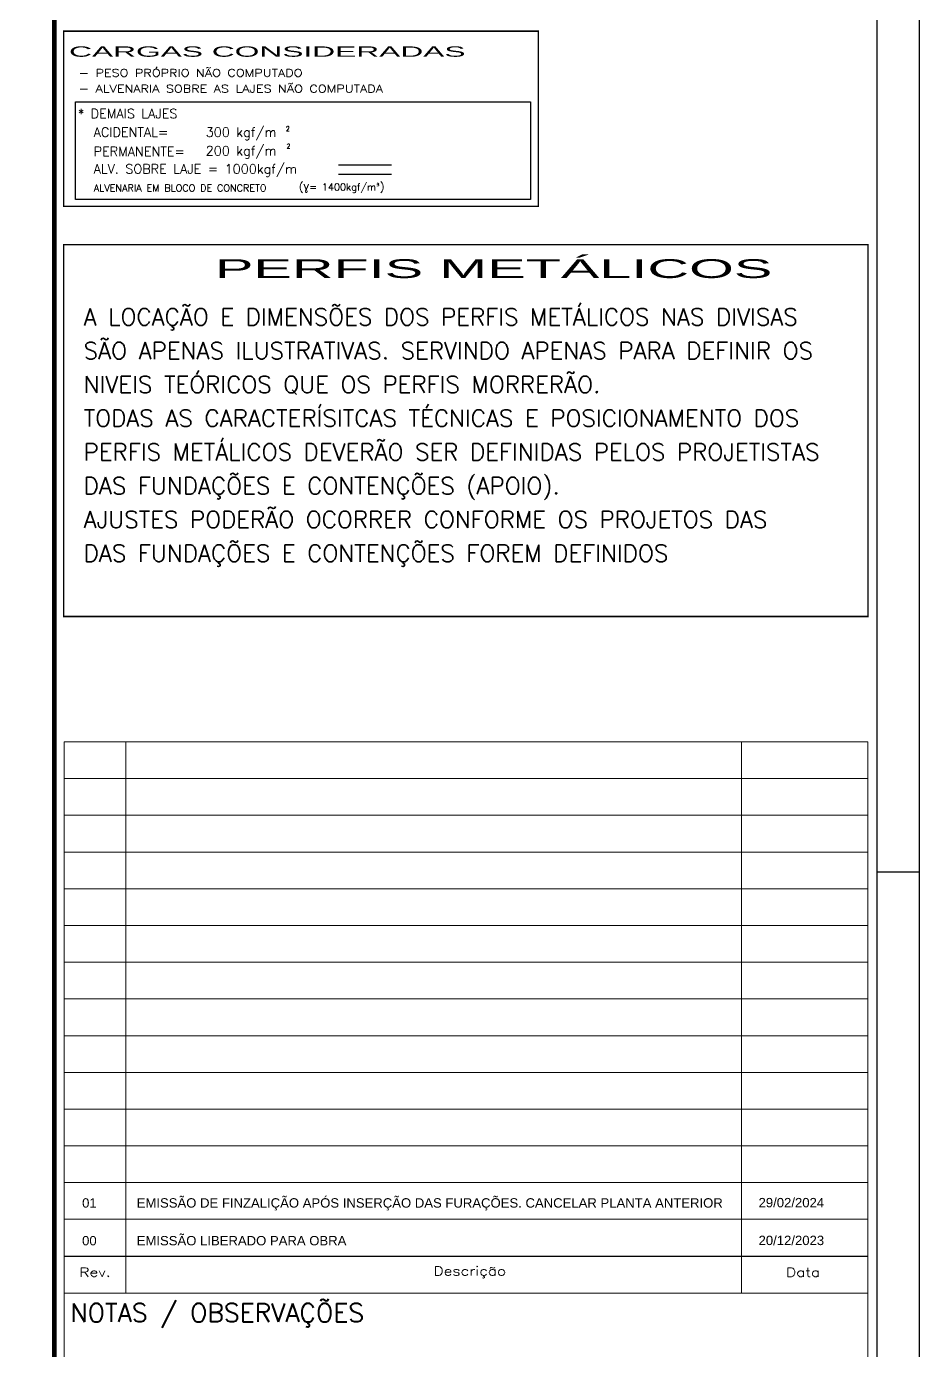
# Model space of a CAD drawing. Header units: inches. Extents: x 164 to 6104, y 4585 to 8790.
# Drawn here: x 5152 to 6104, y 5575 to 6987 of the extents above; entities that cross this region are included whole.
import ezdxf
from ezdxf.lldxf.tags import DXFTag

# ---------------------------------------------------------------- set-up
doc = ezdxf.new("R2010")
doc.units = ezdxf.units.IN
doc.header["$LTSCALE"] = 50
doc.header["$MEASUREMENT"] = 0
doc.layers.add('2', color=3, linetype='Continuous')
doc.layers.add('FOLHA', color=7, linetype='Continuous')
doc.styles.add('CONCRETO', font='arial.ttf')
doc.styles.add('ROMANS', font='romans.shx')
doc.styles.get("Standard").update_dxf_attribs({"font": 'arial.ttf'})
doc.styles.add('TEXTO1', font='romans.shx', dxfattribs={"width": 1.25, "height": 0.175})
tags = doc.linetypes.add('OCULTA', pattern=[0.375, 0.25, -0.125]).pattern_tags.tags
tags[6:7] = [DXFTag(74, 4), DXFTag(75, 0), DXFTag(340, '0'), DXFTag(46, 1.0), DXFTag(50, 0.0), DXFTag(44, 0.0), DXFTag(45, 0.0)]
tags[4:5] = [DXFTag(74, 4), DXFTag(75, 0), DXFTag(340, '0'), DXFTag(46, 1.0), DXFTag(50, 0.0), DXFTag(44, 0.0), DXFTag(45, 0.0)]

msp = doc.modelspace()

# ---------------------------------------------------------------- linework, layer by layer
at = {"lineweight": 0}
for p, q in [((5192.52313, 6223.82961), (5192.52313, 4645.13181)), ((6049.32313, 6223.82961), (5192.52313, 6223.82961)), ((5258.18713, 6223.82961), (5258.18713, 5635.76241)), ((5914.64801, 6223.82961), (5914.64801, 5635.76241)), ((6049.32313, 6223.82961), (6049.32313, 4645.13181)), ((6049.32313, 6184.66161), (5192.52313, 6184.66161)), ((6049.32313, 6145.49361), (5192.52313, 6145.49361)), ((6049.32313, 6145.49361), (5192.52313, 6145.49361)), ((6049.32313, 6106.32561), (5192.52313, 6106.32561)), ((6049.32313, 6067.15761), (5192.52313, 6067.15761)), ((6049.32313, 6027.98961), (5192.52313, 6027.98961)), ((6049.32313, 5988.82161), (5192.52313, 5988.82161)), ((6049.32313, 5949.65361), (5192.52313, 5949.65361)), ((6049.32313, 5910.48561), (5192.52313, 5910.48561)), ((6049.32313, 5871.31761), (5192.52313, 5871.31761)), ((6049.32313, 5832.14961), (5192.52313, 5832.14961)), ((6049.32313, 5792.98161), (5192.52313, 5792.98161)), ((6049.32313, 5753.81361), (5192.52313, 5753.81361)), ((6049.32313, 5714.64561), (5192.52313, 5714.64561)), ((6049.32313, 5675.47761), (5192.52313, 5675.47761)), ((6049.32313, 5674.93041), (5192.52313, 5674.93041)), ((6049.32313, 5635.76241), (5192.52313, 5635.76241)), ((6049.32313, 5635.76241), (5192.52313, 5635.76241))]:
    msp.add_line(p, q, dxfattribs=at)
at = {"layer": 'FOLHA', "color": 1}
msp.add_line((6059.32313, 4635.13181), (6059.32313, 8740.13181), dxfattribs=at)
at = {"layer": 'FOLHA', "color": 10, "linetype": 'OCULTA'}
for p, q in [((5485.04422, 6839.07075), (5541.42623, 6839.07075)), ((5485.04422, 6829.07075), (5541.42623, 6829.07075))]:
    msp.add_line(p, q, dxfattribs=at)
at = {"layer": 'FOLHA'}
msp.add_line((6059.32313, 6085.13181), (6104.32313, 6085.13181), dxfattribs=at)
msp.add_lwpolyline([(164.32313, 8790.13181), (164.32313, 4585.13181), (6104.32313, 4585.13181), (6104.32313, 8790.13181)], close=True, dxfattribs=at)
at = {"layer": 'FOLHA', "color": 252}
for points, const_width in [([(5181.82313, 4645.13181), (5181.82313, 8730.13181)], 5), ([(5191.82317, 6753.91315), (5605.12065, 6753.91315), (5709.48262, 6753.91315), (5605.12065, 6753.91315), (6049.32316, 6753.91315), (6049.32316, 6357.48229), (5191.82317, 6357.48229), (5191.82317, 6753.91315)], 1.5)]:
    msp.add_lwpolyline(points, dxfattribs=dict(at, const_width=const_width))
at = {"layer": 'FOLHA', "color": 252, "const_width": 1.5}
msp.add_lwpolyline([(5697.97794, 6795.02095), (5191.82317, 6795.02095), (5191.82317, 6981.69199), (5697.97794, 6981.69199)], close=True, dxfattribs=at)
at = {"layer": 'FOLHA', "color": 8}
msp.add_lwpolyline([(5204.67925, 6906.41896), (5689.56916, 6906.41896), (5689.56916, 6802.16798), (5204.67925, 6802.16798)], close=True, dxfattribs=at)

# ---------------------------------------------------------------- texts
at = {"lineweight": 0, "style": 'TEXTO1'}
msp.add_text('NOTAS / OBSERVAÇÕES', height=19.584, dxfattribs=at).set_placement((5199.05735, 5605.28078))
at = {"lineweight": 0, "char_height": 9.576, "width": 65.664, "attachment_point": 5, "style": 'TEXTO1'}
for s, insert in [('Rev.', (5225.35513, 5658.19761)), ('Descrição', (5624.92615, 5658.19761)), ('Data', (5980.24518, 5658.19761))]:
    msp.add_mtext(s, dxfattribs=dict(at, insert=insert))
at = {"layer": '2', "linetype": 'Continuous'}
for s, p in [('01', (5211.54634, 5727.13955)), ('EMISSÃO DE FINZALIÇÃO APÓS INSERÇÃO DAS FURAÇÕES. CANCELAR PLANTA ANTERIOR', (5269.77393, 5727.13955)), ('29/02/2024', (5932.72812, 5727.4361)), ('00', (5211.54634, 5686.87714)), ('EMISSÃO LIBERADO PARA OBRA', (5269.77393, 5686.87714)), ('20/12/2023', (5932.72812, 5687.17369))]:
    msp.add_text(s, height=10, dxfattribs=at).set_placement(p)
at = {"layer": 'FOLHA', "color": 10, "style": 'CONCRETO', "width": 2.2}
for s, height, p in [('CARGAS CONSIDERADAS', 11, (5197.67715, 6954.42752)), ('PERFIS METÁLICOS', 20, (5353.20326, 6718.4783))]:
    msp.add_text(s, height=height, dxfattribs=at).set_placement(p)
at = {"layer": 'FOLHA', "style": 'ROMANS', "width": 1.25}
for s, p in [('- PESO PRÓPRIO NÃO COMPUTADO', (5207.8692, 6933.1702)), ('- ALVENARIA SOBRE AS LAJES NÃO COMPUTADA', (5207.8692, 6916.34371))]:
    msp.add_text(s, height=8, dxfattribs=at).set_placement(p)
at = {"layer": 'FOLHA', "style": 'ROMANS'}
for s, height, p in [('* DEMAIS LAJES', 10, (5206.97379, 6888.75131)), ('ACIDENTAL=', 10, (5223.8391, 6868.9662)), ('300 kgf/m', 10, (5343.36765, 6868.9662)), ('2', 5, (5428.65126, 6875.22368)), ('PERMANENTE=', 10, (5223.8391, 6848.43354)), ('200 kgf/m', 10, (5343.36765, 6849.14973)), ('2', 5, (5429.38446, 6856.527)), ('ALV. SOBRE LAJE = 1000kgf/m', 10, (5223.8391, 6829.74037))]:
    msp.add_text(s, height=height, dxfattribs=at).set_placement(p)
at = {"layer": 'FOLHA', "color": 4, "style": 'ROMANS'}
msp.add_text('ALVENARIA EM BLOCO DE CONCRETO', height=7.5, dxfattribs=at).set_placement((5223.95938, 6810.62757))
at = {"layer": 'FOLHA', "color": 4, "insert": (5442.53598, 6820.85702), "char_height": 7.5, "attachment_point": 1, "style": 'ROMANS'}
msp.add_mtext_dynamic_manual_height_columns('{\\H1.0833x;(\\fArial|b0|i0|c0|p34;\\H1.1077x;ɣ}= 1400kgf/m{\\fISOCPEUR|b0|i0|c0|p34;\\H1.0833x;³\\Fromans|c0;)}', width=150.8706779, gutter_width=12.5, heights=[0], dxfattribs=at)
at = {"layer": 'FOLHA', "color": 12, "insert": (5213.20072, 6685.97533), "char_height": 18, "width": 851.1672953, "attachment_point": 1, "line_spacing_factor": 1.2, "style": 'CONCRETO'}
msp.add_mtext('{\\Fromans.shx;A LOCAÇÃO E DIMENSÕES DOS PERFIS METÁLICOS NAS DIVISAS SÃO APENAS ILUSTRATIVAS. SERVINDO APENAS PARA DEFINIR OS NIVEIS TEÓRICOS QUE OS PERFIS MORRERÃO.\\PTODAS AS CARACTERÍSITCAS TÉCNICAS E POSICIONAMENTO DOS PERFIS METÁLICOS DEVERÃO SER DEFINIDAS PELOS PROJETISTAS DAS FUNDAÇÕES E CONTENÇÕES (APOIO).\\PAJUSTES PODERÃO OCORRER CONFORME OS PROJETOS DAS DAS FUNDAÇÕES E CONTENÇÕES FOREM DEFINIDOS}', dxfattribs=at)

doc.saveas('drawing.dxf')
